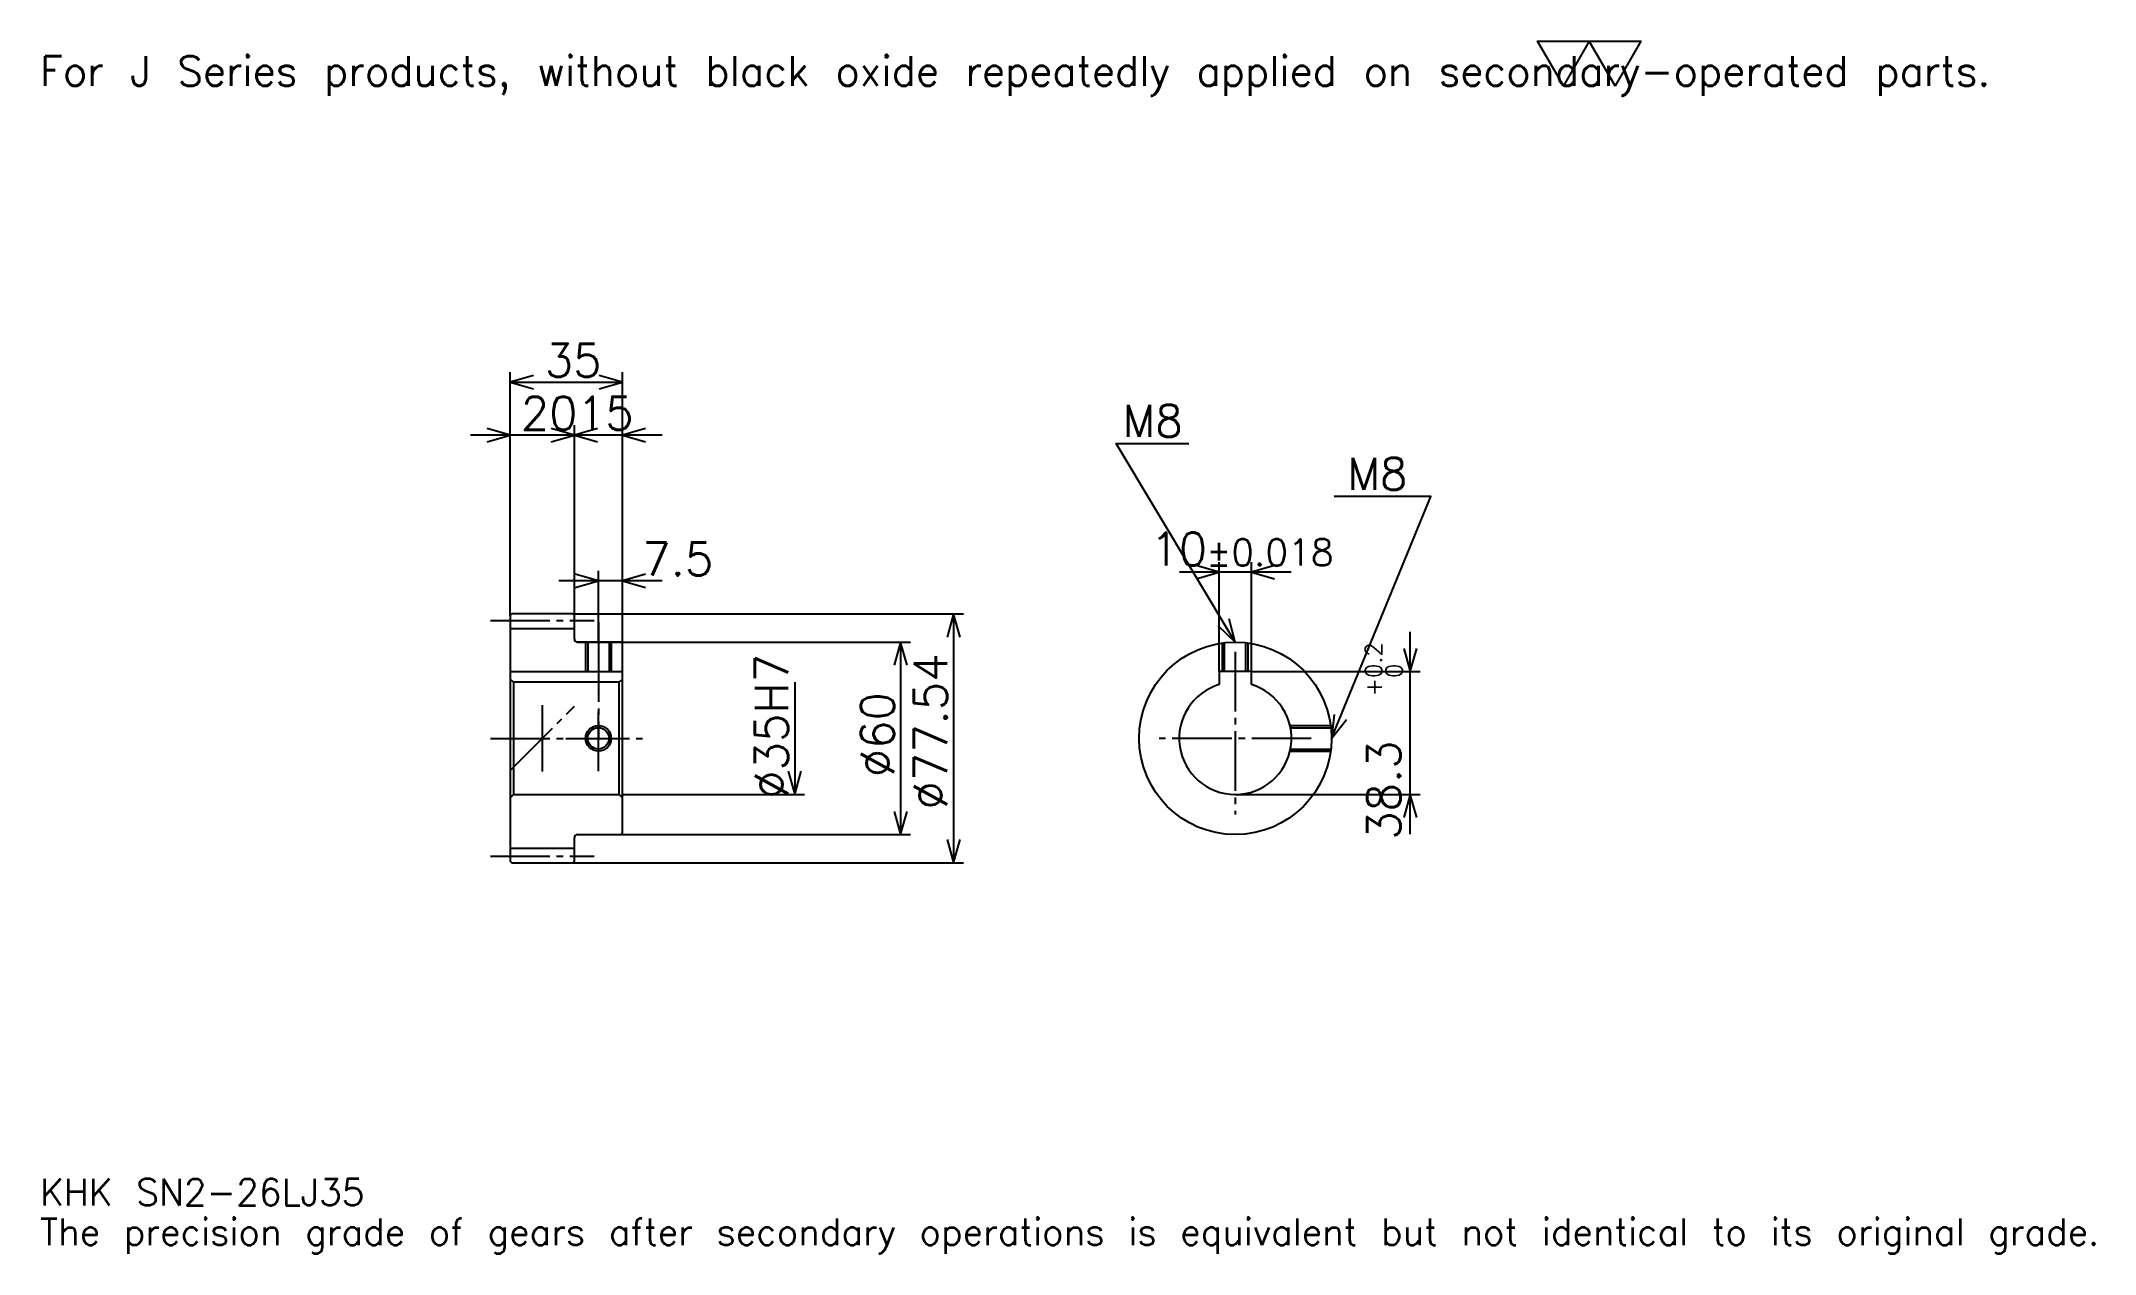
# Model space of a CAD drawing. Extents: x 21 to 661, y 8 to 386.
import ezdxf

# ---------------------------------------------------------------- set-up
doc = ezdxf.new("R2010")
doc.units = 0
doc.linetypes.add('DASHDOT', pattern=[24.782608, 18.586957, -2.065217, 2.065217, -2.065217])
doc.layers.get('0').update_dxf_attribs({"linetype": 'CONTINUOUS'})
doc.layers.add('DASHDOT', color=6, linetype='DASHDOT')
doc.styles.add('KANJI', font='TXT', dxfattribs={"bigfont": 'BIGFONT'})

msp = doc.modelspace()

# ---------------------------------------------------------------- linework, layer by layer
at = {"color": 5}
for p, q in [((167.282593, 207.084778), (167.282593, 282.46521)), ((202.282593, 207.084778), (202.282593, 282.46521)), ((167.282593, 279.367371), (202.282593, 279.367371)), ((199.673889, 262.845642), (154.891296, 262.845642)), ((214.673889, 262.845642), (174.891281, 262.845642)), ((187.282593, 207.084778), (187.282593, 265.943481)), ((194.782593, 207.084778), (194.782593, 220.508682)), ((410.760864, 220.093475), (375.978241, 220.093475)), ((388.369568, 189.115219), (388.369568, 223.191299)), ((398.369568, 189.115219), (398.369568, 223.191299)), ((214.673889, 217.410858), (182.391296, 217.410858)), ((167.282593, 206.584778), (167.282593, 207.084778)), ((186.782593, 207.084778), (202.282593, 207.084778)), ((187.282593, 206.584778), (187.282593, 207.084778)), ((194.782593, 198.315216), (194.782593, 207.084778)), ((194.782593, 198.315216), (194.782593, 207.084778)), ((202.282593, 207.084778), (308.641296, 207.084778)), ((202.282593, 197.815216), (202.282593, 207.084778)), ((305.543457, 207.084778), (305.543457, 129.545654)), ((447.934753, 138.42392), (447.934753, 201.506516)), ((188.282593, 198.315216), (202.282593, 198.315216)), ((202.282593, 198.315216), (292.119537, 198.315216)), ((289.021729, 198.315216), (289.021729, 138.315216)), ((255.978241, 185.815216), (255.978241, 150.815216)), ((398.369568, 189.115219), (451.032593, 189.115219)), ((202.282593, 150.815216), (259.07605, 150.815216)), ((393.369568, 150.815216), (451.032593, 150.815216)), ((188.282593, 138.315216), (202.282593, 138.315216)), ((202.282593, 138.315216), (292.119537, 138.315216)), ((186.782593, 129.545654), (202.282593, 129.545654)), ((202.282593, 129.545654), (308.641296, 129.545654))]:
    msp.add_line(p, q, dxfattribs=at)
at = {"color": 4}
for p, q in [((167.282593, 202.584778), (187.282593, 202.584778)), ((167.282593, 189.115219), (202.282593, 189.115219)), ((168.282593, 185.815216), (168.282593, 150.815216)), ((201.282593, 185.815216), (202.282593, 186.815216)), ((201.282593, 150.815216), (202.282593, 149.815216)), ((167.282593, 134.045654), (187.282593, 134.045654))]:
    msp.add_line(p, q, dxfattribs=at)
at = {"color": 7}
msp.add_line((177.282593, 178.641296), (177.282593, 157.989136), dxfattribs=at)
msp.add_lwpolyline([(495.652161, 371.739136), (487.597809, 385.700012), (519.815186, 385.700012), (511.760864, 371.739136), (503.706512, 385.700012), (495.652161, 371.739136)], dxfattribs=at)
at = {"color": 5}
for points in [[(174.510849, 281.432587), (167.282593, 279.367371), (174.510849, 277.302155)], [(195.054337, 277.302155), (202.282593, 279.367371), (195.054337, 281.432587)], [(160.054337, 260.780426), (167.282593, 262.845642), (160.054337, 264.910858)], [(180.054337, 260.780426), (187.282593, 262.845642), (180.054337, 264.910858)], [(194.510849, 264.910858), (187.282593, 262.845642), (194.510849, 260.780426)], [(209.510849, 264.910858), (202.282593, 262.845642), (209.510849, 260.780426)], [(393.369568, 198.315216), (356.195618, 260.271729), (378.913025, 260.271729)], [(423.369537, 168.315216), (454.347809, 243.75), (424.195648, 243.75)], [(187.554337, 215.345642), (194.782593, 217.410858), (187.554337, 219.476074)], [(209.510849, 219.476074), (202.282593, 217.410858), (209.510849, 215.345642)], [(381.141296, 218.028259), (388.369568, 220.093475), (381.141296, 222.158691)], [(405.597809, 222.158691), (398.369568, 220.093475), (405.597809, 218.028259)], [(307.608673, 199.856506), (305.543457, 207.084778), (303.478241, 199.856506)], [(387.87973, 203.450851), (393.369568, 198.315216), (391.42157, 205.575943)], [(291.086945, 191.08696), (289.021729, 198.315216), (286.956512, 191.08696)], [(445.869537, 196.343475), (447.934753, 189.115219), (449.999969, 196.343475)], [(424.204987, 175.786148), (423.369537, 168.315216), (428.025787, 174.217087)], [(253.913025, 158.043472), (255.978241, 150.815216), (258.043457, 158.043472)], [(449.999969, 143.58696), (447.934753, 150.815216), (445.869537, 143.58696)], [(286.956512, 145.543472), (289.021729, 138.315216), (291.086945, 145.543472)], [(303.478241, 136.773926), (305.543457, 129.545654), (307.608673, 136.773926)]]:
    msp.add_lwpolyline(points, dxfattribs=at)
at = {"color": 4}
for points in [[(187.282593, 199.315216), (187.282593, 206.584778), (186.782593, 207.084778), (167.782593, 207.084778), (167.282593, 206.584778), (167.282593, 149.815216)], [(188.282593, 138.315216), (201.782593, 138.315216), (202.282593, 138.815216), (202.282593, 197.815216), (201.782593, 198.315216), (188.282593, 198.315216)], [(190.782593, 198.315216), (190.782593, 189.115219)], [(191.457596, 198.315216), (191.457596, 189.115219)], [(198.10759, 198.315216), (198.10759, 189.115219)], [(198.782593, 198.315216), (198.782593, 189.115219)], [(389.369568, 189.115219), (389.369568, 198.047348)], [(390.044556, 189.115219), (390.044556, 198.130386)], [(396.69455, 189.115219), (396.69455, 198.130386)], [(397.369568, 189.115219), (397.369568, 198.047348)], [(167.282593, 149.815216), (168.282593, 150.815216), (201.282593, 150.815216), (201.282593, 185.815216), (168.282593, 185.815216), (167.282593, 186.815216)], [(398.369568, 185.085724), (398.369568, 189.115219), (388.369568, 189.115219), (388.369568, 185.085724)], [(410.406281, 172.315216), (423.101685, 172.315216)], [(410.550781, 171.640213), (423.184723, 171.640213)], [(410.406281, 164.315216), (423.101685, 164.315216)], [(410.550781, 164.990219), (423.184723, 164.990219)], [(167.282593, 149.815216), (167.282593, 130.045654), (167.782593, 129.545654), (186.782593, 129.545654), (187.282593, 130.045654), (187.282593, 137.315216)]]:
    msp.add_lwpolyline(points, dxfattribs=at)
for centre, radius in [((393.369568, 168.315216), 30), ((194.782593, 168.315216), 3.325)]:
    msp.add_circle(centre, radius, dxfattribs=at)
at = {"color": 7}
msp.add_circle((194.782593, 168.315216), 4, dxfattribs=at)
at = {"color": 4}
for centre, radius, start, end in [((188.282593, 199.315216), 1, 180, 270), ((393.369568, 168.315216), 17.5, 106.601549926, 73.398450074), ((188.282593, 137.315216), 1, 90, 180)]:
    msp.add_arc(centre, radius, start, end, dxfattribs=at)
at = {"layer": 'DASHDOT', "color": 7}
for p, q in [((161.086945, 205.084778), (193.478241, 205.084778)), ((194.782593, 198.315216), (194.782593, 168.315216)), ((393.369568, 195.310867), (393.369568, 144.619568)), ((167.282593, 158.315216), (187.282593, 178.315216)), ((161.086945, 168.315216), (208.478241, 168.315216)), ((417.065186, 168.315216), (369.673889, 168.315216)), ((161.086945, 131.545654), (193.478241, 131.545654))]:
    msp.add_line(p, q, dxfattribs=at)
for points in [[(194.782593, 204.510864), (194.782593, 182.919571)], [(194.782593, 158.119568), (194.782593, 178.510864)], [(184.586945, 168.315216), (204.978241, 168.315216)]]:
    msp.add_lwpolyline(points, dxfattribs=at)

# ---------------------------------------------------------------- texts
at = {"color": 7, "style": 'KANJI'}
for s, height, p in [('For J Series products, without black oxide repeatedly applied on secondary-operated parts.', 9.293478, (20.652174, 371.739136)), ('35', 10.326087, (178.070633, 281.019562)), ('20', 10.326087, (170.570633, 264.497803)), ('15', 10.326087, (188.070633, 264.497803)), ('M8', 9.913044, (358.260864, 262.336945)), ('M8', 9.913044, (428.32608, 245.815216)), ('10', 10.326087, (366.891418, 222.158691)), ('7.5', 10.326087, (208.478241, 219.063034)), ('%%p0.018', 8.26087, (384.341248, 222.158691)), ('KHK SN2-26LJ35', 8.26087, (20.652174, 22.717392)), ('The precision grade of gears after secondary operations is equivalent but not identical to its original grade.', 8.26087, (20.652174, 10.326087))]:
    msp.add_text(s, height=height, dxfattribs=at).set_placement(p)
for s, height, p in [('%%c35H7', 10.326087, (253.913025, 149.470108)), ('%%c77.54', 10.326087, (303.478241, 146.114136)), ('0.2', 5.163043, (439.054321, 187.169846)), ('+', 5.163043, (439.054321, 181.387238)), ('0', 5.163043, (445.456482, 187.169846)), ('%%c60', 10.326087, (286.956512, 156.182068)), ('38.3', 10.326087, (444.836914, 136.691833))]:
    msp.add_text(s, height=height, rotation=90, dxfattribs=at).set_placement(p)

doc.saveas('drawing.dxf')
